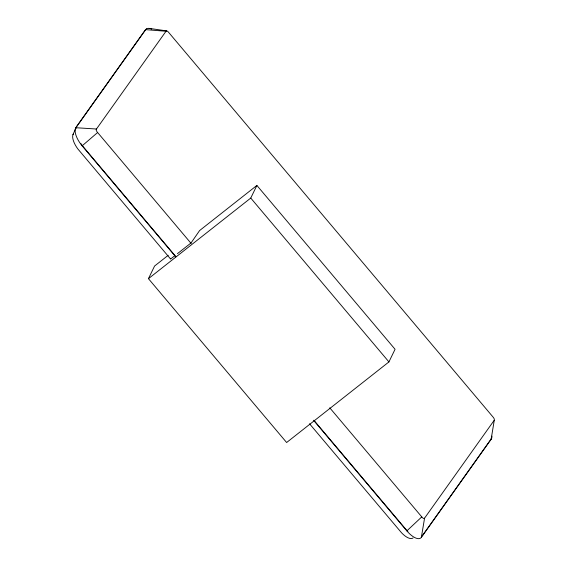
<?xml version="1.0" encoding="UTF-8"?>
<svg xmlns="http://www.w3.org/2000/svg" width="567" height="567" viewBox="0 0 567 567"><rect width="100%" height="100%" fill="white"/><g stroke="black" fill="none" stroke-linecap="round" stroke-linejoin="round"><path stroke-width="0.85" d="M313.92 420.693L406.851 530.896A16.195 6.875 53.2 0 0 421.359 537.353L491.142 439.276L494.296 420.076A2.672 1.134 53.2 0 0 493.418 417.503L168.25 31.922A2.672 1.134 53.2 0 0 166.195 31.008L96.234 129.333A2.672 1.134 53.2 0 0 97.113 131.905L191.15 243.449M421.359 537.353L424.57 518.16L494.126 420.402M170.405 258.793L77.863 148.965A14.834 6.301 53.2 0 1 72.959 134.677L76.12 127.419M177.436 253.662L191.072 242.917L199.598 230.563L256.886 185.43L395.064 349.279L388.934 361.916L286.626 442.515L148.448 278.666L154.578 266.029L168.222 255.285M148.448 278.666L250.756 198.06L256.886 185.43M72.959 134.677L73.405 133.826M175.763 256.865L82.137 145.839A16.195 6.875 53.2 0 1 75.914 127.724L145.698 29.647A16.195 6.875 53.2 0 1 151.665 29.123M422.089 536.042L490.49 439.9A18.895 8.016 53.2 0 0 491.022 438.893M424.57 518.16L424.336 518.408A2.672 1.134 53.2 0 1 422.273 517.487L329.753 407.808M406.851 530.896L421.756 516.906M82.137 145.839L97.609 132.522M170.61 259.034L174.707 255.809M75.914 127.724L96.404 129.014M145.698 29.647L165.954 31.249M149.164 28.378L166.663 30.902M250.756 198.06L388.934 361.916M175.77 256.482L83.902 147.54A18.895 8.016 53.2 0 1 80.939 143.6M313.863 420.232L405.164 528.501A18.895 8.016 53.2 0 0 407.893 531.442M309.568 423.804L401.606 532.86A14.834 6.301 53.2 0 0 413.052 537.955M75.808 128.652A18.895 8.016 53.2 0 1 76.651 126.406L145.046 30.271A18.895 8.016 53.2 0 1 146.711 28.995M491.936 436.108A16.195 6.875 53.2 0 1 491.142 439.276"/></g></svg>
